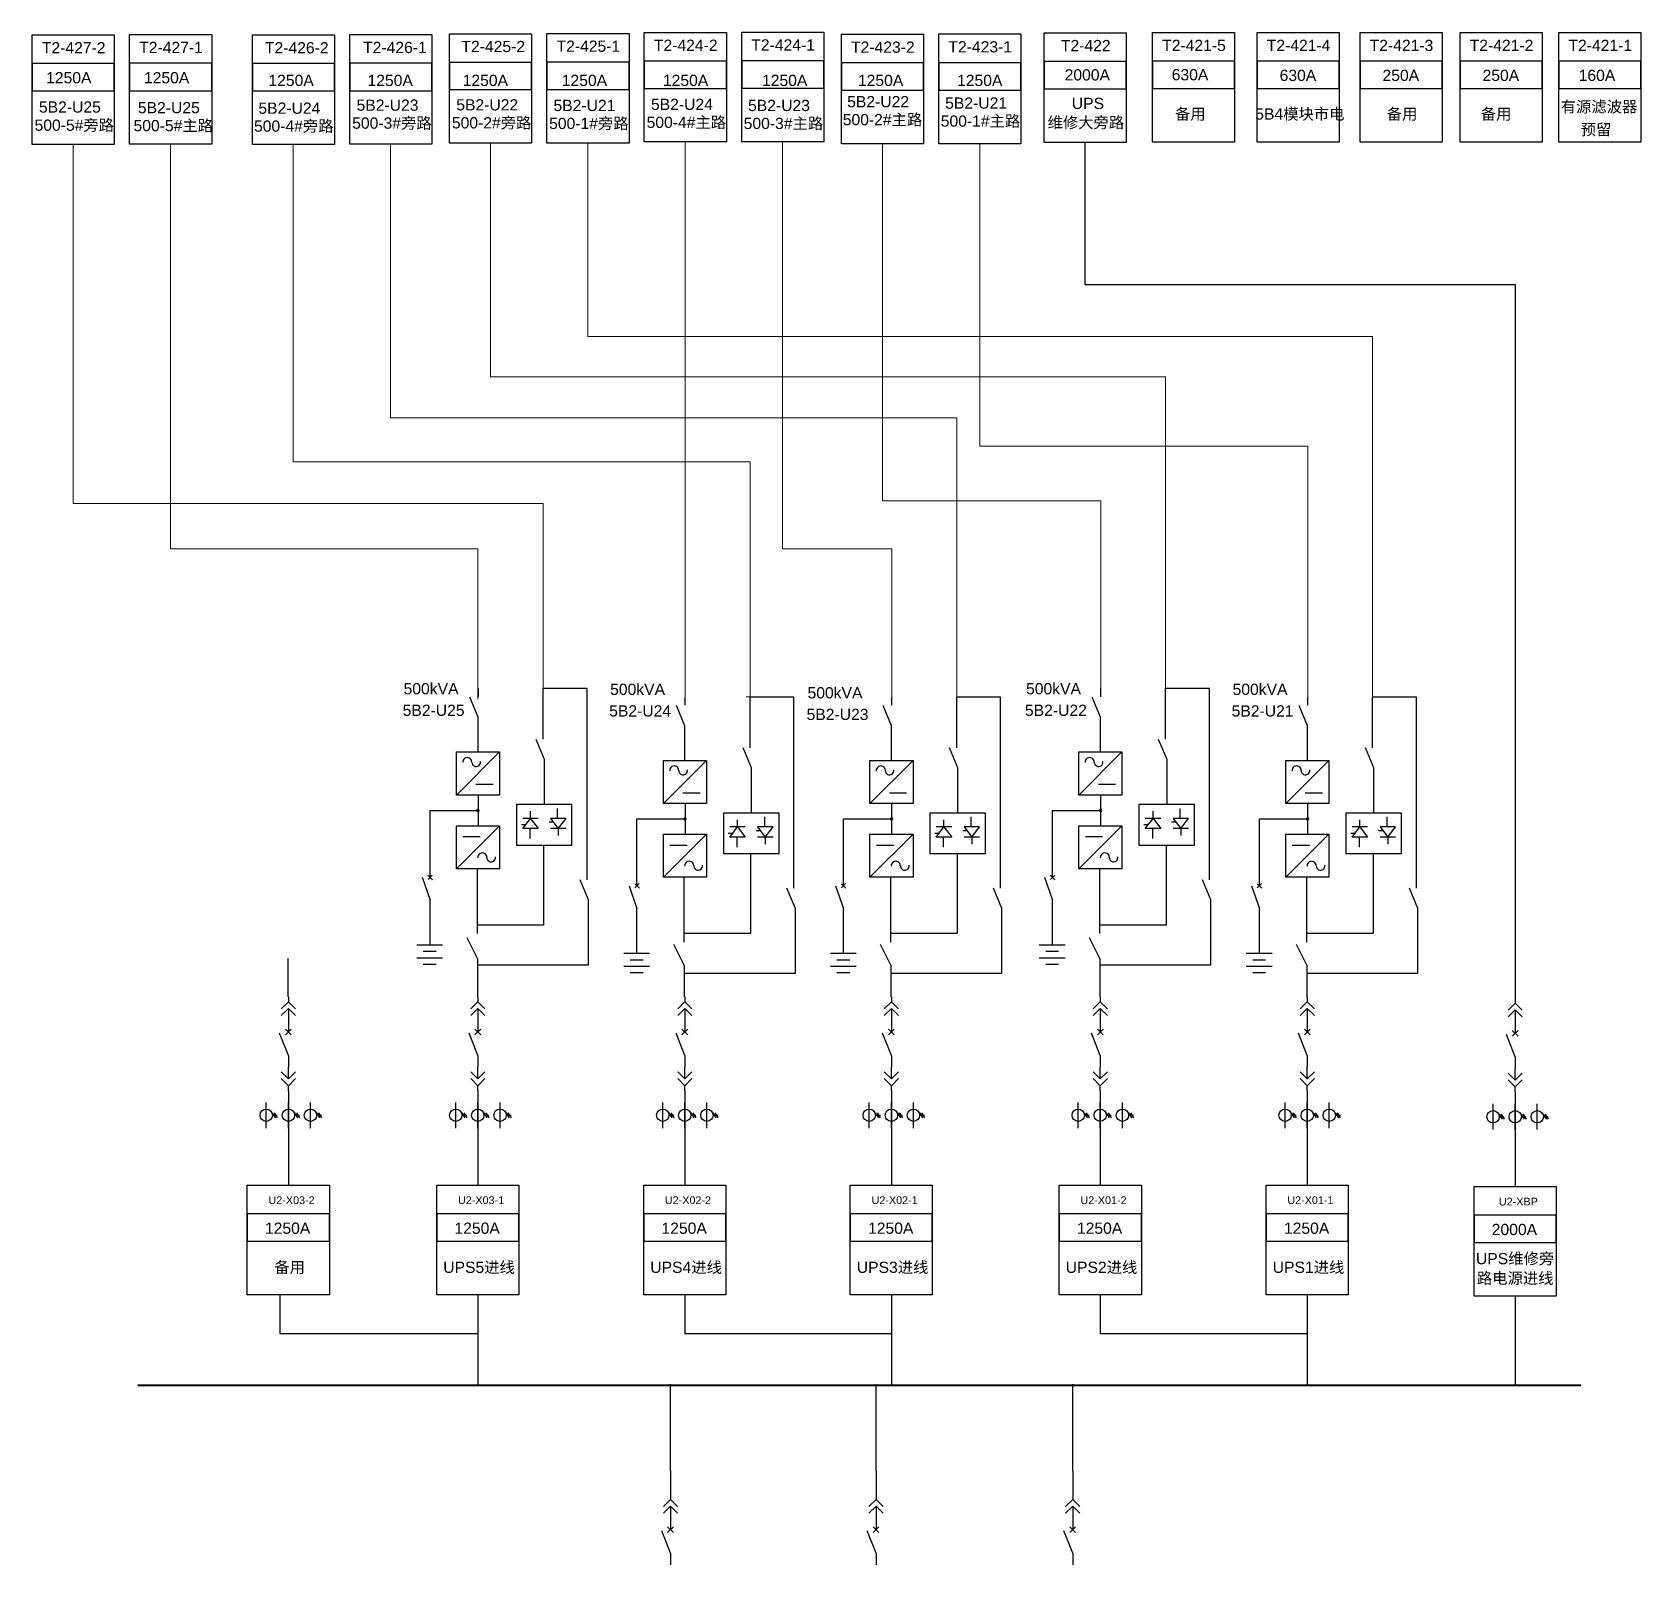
# Model space of a CAD drawing. Header units: millimetres. Extents: x -3460 to -460, y 6070 to 9130.
# Drawn here: x -1268.2 to -1166.1, y 6317.4 to 6414.7 of the extents above; entities that cross this region are included whole.
import ezdxf
from ezdxf.enums import TextEntityAlignment as Align

# ---------------------------------------------------------------- set-up
doc = ezdxf.new("R2010")
doc.units = ezdxf.units.MM
doc.header["$LTSCALE"] = 1000
doc.header["$MEASUREMENT"] = 0
doc.styles.get("Standard").update_dxf_attribs({"font": 'arial.ttf'})

# ---------------------------------------------------------------- blocks, each defined once
blk = doc.blocks.new('DYDQAA03')
at = {"color": 0}
for points in [[(0, 0), (0, -1.5)], [(-2.12, -3.62), (0, -1.5)], [(-2.12, -5.62), (0, -3.5)], [(2.12, -3.62), (0, -1.5)], [(2.12, -5.62), (0, -3.5)], [(0, -3.5), (0, -7)]]:
    blk.add_lwpolyline(points, dxfattribs=at)
blk = doc.blocks.new('DYDQAA09')
at = {"color": 0}
blk.add_lwpolyline([(0, 0), (0, -3.5)], dxfattribs=at)
blk.add_lwpolyline([(0, 0), (0, -3.5)], dxfattribs=at)
blk.add_lwpolyline([(0, 0), (0, -3.5)], dxfattribs=at)
blk.add_lwpolyline([(0, 0), (0, -3.5)], dxfattribs=at)
blk.add_lwpolyline([(0, 0), (0, -3.5)], dxfattribs=at)
blk.add_lwpolyline([(0, 0), (0, -3.5)], dxfattribs=at)
blk.add_lwpolyline([(0, 0), (0, -3.5)], dxfattribs=at)
blk.add_lwpolyline([(0, 0), (0, -3.5)], dxfattribs=at)
blk.add_lwpolyline([(0, 0), (0, -3.5)], dxfattribs=at)
blk = doc.blocks.new('DYDQ0201')
at = {"color": 0}
for points in [[(0.86, -0.86), (-0.86, 0.86)], [(-0.86, -0.86), (0.86, 0.86)], [(0, -7), (-2.61, -0.37)]]:
    blk.add_lwpolyline(points, dxfattribs=at)
blk = doc.blocks.new('DYDQAA04')
at = {"color": 0}
for points in [[(0, -3.5), (0, 0)], [(-2.12, -1.38), (0, -3.5)], [(-2.12, -3.38), (0, -5.5)], [(2.12, -1.38), (0, -3.5)], [(2.12, -3.38), (0, -5.5)], [(0, -7), (0, -5.5)]]:
    blk.add_lwpolyline(points, dxfattribs=at)
blk = doc.blocks.new('A$C03DD39B5')
for p, q in [((417, 475), (283, 392)), ((350, 333), (350, 467)), ((417, 422), (283, 339))]:
    blk.add_line(p, q)
blk.add_lwpolyline([(700, 167), (0, 167)])
blk.add_circle((350, 167), 167)
blk = doc.blocks.new('DYDQAA05')
at = {"color": 0}
blk.add_lwpolyline([(0, 0), (0, -7)], dxfattribs=at)

msp = doc.modelspace()

# ---------------------------------------------------------------- linework, layer by layer
at = {"color": 4, "lineweight": 20}
for p, q in [((-1265.58, 6407.57, -19429.27), (-1265.58, 6384.79, -19429.27)), ((-1251.61, 6407.57, 25375.24), (-1251.61, 6387.44, 25375.24)), ((-1245.43, 6407.58, 26066.88), (-1245.43, 6390.22, 26066.88)), ((-1239.09, 6407.65, 25375.24), (-1239.09, 6392.83, 25375.24)), ((-1232.91, 6407.66, 26066.88), (-1232.91, 6395.38, 26066.88)), ((-1232.91, 6395.38, 26066.88), (-1183.1, 6395.38, 26066.88)), ((-1183.1, 6395.38, 26066.88), (-1183.1, 6372.51, 25375.24)), ((-1239.09, 6392.83, 25375.24), (-1196.24, 6392.83, 25375.24)), ((-1196.24, 6392.83, 25375.24), (-1196.24, 6373.05, 25375.24)), ((-1245.43, 6390.22, 26066.88), (-1209.5, 6390.22, 26066.88)), ((-1209.5, 6390.22, 26066.88), (-1209.5, 6372.51, 25375.24)), ((-1251.61, 6387.44, 25375.24), (-1222.61, 6387.44, 25375.24)), ((-1222.61, 6387.44, 25375.24), (-1222.61, 6372.51, 25375.24)), ((-1265.58, 6384.79, -19429.27), (-1235.75, 6384.79, -19429.27)), ((-1235.75, 6384.79, -19429.27), (-1235.75, 6373.05, 25375.24))]:
    msp.add_line(p, q, dxfattribs=at)
at = {"color": 6, "lineweight": 20}
for p, q in [((-1259.4, 6407.58, -18737.63), (-1259.4, 6381.91, -18737.63)), ((-1226.73, 6407.73, 25375.24), (-1226.73, 6372.51, 25375.24)), ((-1220.55, 6407.74, 26066.88), (-1220.55, 6381.91, 26066.88)), ((-1214.22, 6407.61, 25375.24), (-1214.22, 6384.95, 25375.24)), ((-1208.04, 6407.62, 26066.88), (-1208.04, 6388.43, 26066.88)), ((-1208.04, 6388.43, 26066.88), (-1187.22, 6388.43, 26066.88)), ((-1187.22, 6388.43, 26066.88), (-1187.22, 6372.51, 25375.24)), ((-1214.22, 6384.95, 25375.24), (-1200.36, 6384.95, 25375.24)), ((-1200.36, 6384.95, 25375.24), (-1200.36, 6373.05, 25375.24)), ((-1259.4, 6381.91, -18737.63), (-1239.89, 6381.91, -18737.63)), ((-1239.89, 6381.91, -18737.63), (-1239.89, 6374.59, -4041.98)), ((-1220.55, 6381.91, 26066.88), (-1213.62, 6381.91, 26066.88)), ((-1213.62, 6381.91, 26066.88), (-1213.62, 6372.51, 25375.24)), ((-1239.89, 6374.59, -4041.98), (-1239.89, 6372.38, -4041.98))]:
    msp.add_line(p, q, dxfattribs=at)
at = {"color": 5, "lineweight": 30}
for p, q in [((-1201.34, 6398.69, 23234.35), (-1201.34, 6407.7, 24870.18)), ((-1201.34, 6398.69, 23234.35), (-1174.05, 6398.69, 23234.35)), ((-1174.05, 6398.69, 23234.35), (-1174.05, 6353.41, 25375.24))]:
    msp.add_line(p, q, dxfattribs=at)
at = {"color": 3, "lineweight": -2}
for p, q in [((-1239.86, 6372.53, 25375.24), (-1239.86, 6373.05, 25375.24)), ((-1232.96, 6373.05, 25375.24), (-1235.75, 6373.05, 25375.24)), ((-1235.75, 6369.83, 25375.24), (-1235.75, 6373.05, 25375.24)), ((-1232.96, 6373.05, 25375.24), (-1235.75, 6373.05, 25375.24)), ((-1200.36, 6372.53, 25375.24), (-1200.36, 6373.05, 25375.24)), ((-1193.45, 6373.05, 25375.24), (-1196.24, 6373.05, 25375.24)), ((-1196.24, 6369.83, 25375.24), (-1196.24, 6373.05, 25375.24)), ((-1193.45, 6373.05, 25375.24), (-1196.24, 6373.05, 25375.24)), ((-1240.43, 6372.52, 25375.24), (-1239.9, 6371.25, 25375.24)), ((-1227.3, 6371.99, 25375.24), (-1226.77, 6370.71, 25375.24)), ((-1226.73, 6371.99, 25375.24), (-1226.73, 6372.51, 25375.24)), ((-1219.83, 6372.51, 25375.24), (-1222.61, 6372.51, 25375.24)), ((-1222.61, 6369.29, 25375.24), (-1222.61, 6372.51, 25375.24)), ((-1219.83, 6372.51, 25375.24), (-1222.61, 6372.51, 25375.24)), ((-1214.19, 6371.99, 25375.24), (-1213.66, 6370.71, 25375.24)), ((-1213.62, 6371.99, 25375.24), (-1213.62, 6372.51, 25375.24)), ((-1206.72, 6372.51, 25375.24), (-1209.5, 6372.51, 25375.24)), ((-1209.5, 6369.29, 25375.24), (-1209.5, 6372.51, 25375.24)), ((-1206.72, 6372.51, 25375.24), (-1209.5, 6372.51, 25375.24)), ((-1200.92, 6372.52, 25375.24), (-1200.39, 6371.25, 25375.24)), ((-1187.79, 6371.99, 25375.24), (-1187.26, 6370.71, 25375.24)), ((-1187.22, 6371.99, 25375.24), (-1187.22, 6372.51, 25375.24)), ((-1180.32, 6372.51, 25375.24), (-1183.1, 6372.51, 25375.24)), ((-1183.1, 6369.29, 25375.24), (-1183.1, 6372.51, 25375.24)), ((-1180.32, 6372.51, 25375.24), (-1183.1, 6372.51, 25375.24)), ((-1239.9, 6371.25, 25375.24), (-1239.9, 6369.06, 25375.24)), ((-1226.77, 6370.71, 25375.24), (-1226.77, 6368.53, 25375.24)), ((-1213.66, 6370.71, 25375.24), (-1213.66, 6368.53, 25375.24)), ((-1200.39, 6371.25, 25375.24), (-1200.39, 6369.06, 25375.24)), ((-1187.26, 6370.71, 25375.24), (-1187.26, 6368.53, 25375.24)), ((-1236.21, 6369.84, 25375.24), (-1235.68, 6368.57, 25375.24)), ((-1196.71, 6369.84, 25375.24), (-1196.17, 6368.57, 25375.24)), ((-1238.52, 6369.03, 25375.24), (-1241.25, 6366.29, 25375.24)), ((-1241.25, 6369.03, 25375.24), (-1238.52, 6369.03, 25375.24)), ((-1241.25, 6366.29, 25375.24), (-1241.25, 6369.03, 25375.24)), ((-1238.52, 6369.03, 25375.24), (-1238.52, 6366.29, 25375.24)), ((-1235.68, 6368.57, 25375.24), (-1235.68, 6365.69, 25375.24)), ((-1223.08, 6369.31, 25375.24), (-1222.55, 6368.03, 25375.24)), ((-1209.97, 6369.31, 25375.24), (-1209.44, 6368.03, 25375.24)), ((-1199.01, 6369.03, 25375.24), (-1201.74, 6366.29, 25375.24)), ((-1201.74, 6369.03, 25375.24), (-1199.01, 6369.03, 25375.24)), ((-1201.74, 6366.29, 25375.24), (-1201.74, 6369.03, 25375.24)), ((-1199.01, 6369.03, 25375.24), (-1199.01, 6366.29, 25375.24)), ((-1196.17, 6368.57, 25375.24), (-1196.17, 6365.69, 25375.24)), ((-1183.57, 6369.31, 25375.24), (-1183.04, 6368.03, 25375.24)), ((-1225.38, 6368.49, 25375.24), (-1228.12, 6365.75, 25375.24)), ((-1228.12, 6368.49, 25375.24), (-1225.38, 6368.49, 25375.24)), ((-1228.12, 6365.75, 25375.24), (-1228.12, 6368.49, 25375.24)), ((-1225.38, 6368.49, 25375.24), (-1225.38, 6365.75, 25375.24)), ((-1222.55, 6368.03, 25375.24), (-1222.55, 6365.15, 25375.24)), ((-1212.27, 6368.49, 25375.24), (-1215.01, 6365.75, 25375.24)), ((-1215.01, 6368.49, 25375.24), (-1212.27, 6368.49, 25375.24)), ((-1215.01, 6365.75, 25375.24), (-1215.01, 6368.49, 25375.24)), ((-1212.27, 6368.49, 25375.24), (-1212.27, 6365.75, 25375.24)), ((-1209.44, 6368.03, 25375.24), (-1209.44, 6365.15, 25375.24)), ((-1185.87, 6368.49, 25375.24), (-1188.61, 6365.75, 25375.24)), ((-1188.61, 6368.49, 25375.24), (-1185.87, 6368.49, 25375.24)), ((-1188.61, 6365.75, 25375.24), (-1188.61, 6368.49, 25375.24)), ((-1185.87, 6368.49, 25375.24), (-1185.87, 6365.75, 25375.24)), ((-1183.04, 6368.03, 25375.24), (-1183.04, 6365.15, 25375.24)), ((-1240.02, 6366.98, 25375.24), (-1238.93, 6366.98, 25375.24)), ((-1200.51, 6366.98, 25375.24), (-1199.42, 6366.98, 25375.24)), ((-1238.52, 6366.29, 25375.24), (-1241.25, 6366.29, 25375.24)), ((-1239.88, 6366.31, 25375.24), (-1239.88, 6364.38, 25375.24)), ((-1235.68, 6365.69, 25375.24), (-1237.45, 6365.69, 25375.24)), ((-1237.45, 6365.69, 25375.24), (-1237.45, 6363.12, 25375.24)), ((-1233.92, 6365.69, 25375.24), (-1235.68, 6365.69, 25375.24)), ((-1233.92, 6363.12, 25375.24), (-1233.92, 6365.69, 25375.24)), ((-1225.38, 6365.75, 25375.24), (-1228.12, 6365.75, 25375.24)), ((-1226.89, 6366.44, 25375.24), (-1225.79, 6366.44, 25375.24)), ((-1226.74, 6365.77, 25375.24), (-1226.74, 6363.84, 25375.24)), ((-1212.27, 6365.75, 25375.24), (-1215.01, 6365.75, 25375.24)), ((-1213.77, 6366.44, 25375.24), (-1212.68, 6366.44, 25375.24)), ((-1213.63, 6365.77, 25375.24), (-1213.63, 6363.84, 25375.24)), ((-1199.01, 6366.29, 25375.24), (-1201.74, 6366.29, 25375.24)), ((-1200.37, 6366.31, 25375.24), (-1200.37, 6364.38, 25375.24)), ((-1196.17, 6365.69, 25375.24), (-1197.94, 6365.69, 25375.24)), ((-1197.94, 6365.69, 25375.24), (-1197.94, 6363.12, 25375.24)), ((-1194.41, 6365.69, 25375.24), (-1196.17, 6365.69, 25375.24)), ((-1194.41, 6363.12, 25375.24), (-1194.41, 6365.69, 25375.24)), ((-1185.87, 6365.75, 25375.24), (-1188.61, 6365.75, 25375.24)), ((-1187.38, 6366.44, 25375.24), (-1186.28, 6366.44, 25375.24)), ((-1187.23, 6365.77, 25375.24), (-1187.23, 6363.84, 25375.24)), ((-1242.93, 6365.32, 25375.24), (-1239.88, 6365.32, 25375.24)), ((-1242.93, 6362.53, 25375.24), (-1242.93, 6365.32, 25375.24)), ((-1242.93, 6362.53, 25375.24), (-1242.93, 6365.29, 25375.24)), ((-1236.06, 6364.81, 25375.24), (-1237.05, 6364.81, 25375.24)), ((-1237.05, 6364.16, 25375.24), (-1236.55, 6364.81, 25375.24)), ((-1236.55, 6364.82, 25375.24), (-1236.55, 6365.26, 25375.24)), ((-1236.55, 6364.81, 25375.24), (-1236.06, 6364.16, 25375.24)), ((-1235.11, 6364.57, 25375.24), (-1235.37, 6364.57, 25375.24)), ((-1234.29, 6364.81, 25375.24), (-1235.28, 6364.81, 25375.24)), ((-1235.28, 6364.81, 25375.24), (-1234.79, 6364.16, 25375.24)), ((-1234.83, 6364.83, 25375.24), (-1234.83, 6365.44, 25375.24)), ((-1234.79, 6364.16, 25375.24), (-1234.29, 6364.81, 25375.24)), ((-1229.8, 6364.78, 25375.24), (-1226.74, 6364.78, 25375.24)), ((-1229.8, 6361.99, 25375.24), (-1229.8, 6364.78, 25375.24)), ((-1229.8, 6361.99, 25375.24), (-1229.8, 6364.75, 25375.24)), ((-1222.55, 6365.15, 25375.24), (-1224.31, 6365.15, 25375.24)), ((-1224.31, 6365.15, 25375.24), (-1224.31, 6362.58, 25375.24)), ((-1223.42, 6364.28, 25375.24), (-1223.42, 6364.72, 25375.24)), ((-1220.78, 6365.15, 25375.24), (-1222.55, 6365.15, 25375.24)), ((-1221.69, 6364.29, 25375.24), (-1221.69, 6364.91, 25375.24)), ((-1220.78, 6362.58, 25375.24), (-1220.78, 6365.15, 25375.24)), ((-1216.69, 6364.78, 25375.24), (-1213.63, 6364.78, 25375.24)), ((-1216.69, 6361.99, 25375.24), (-1216.69, 6364.78, 25375.24)), ((-1216.69, 6361.99, 25375.24), (-1216.69, 6364.75, 25375.24)), ((-1209.44, 6365.15, 25375.24), (-1211.2, 6365.15, 25375.24)), ((-1211.2, 6365.15, 25375.24), (-1211.2, 6362.58, 25375.24)), ((-1210.31, 6364.28, 25375.24), (-1210.31, 6364.72, 25375.24)), ((-1207.67, 6365.15, 25375.24), (-1209.44, 6365.15, 25375.24)), ((-1208.58, 6364.29, 25375.24), (-1208.58, 6364.91, 25375.24)), ((-1207.67, 6362.58, 25375.24), (-1207.67, 6365.15, 25375.24)), ((-1203.42, 6365.32, 25375.24), (-1200.37, 6365.32, 25375.24)), ((-1203.42, 6362.53, 25375.24), (-1203.42, 6365.32, 25375.24)), ((-1203.42, 6362.53, 25375.24), (-1203.42, 6365.29, 25375.24)), ((-1196.55, 6364.81, 25375.24), (-1197.54, 6364.81, 25375.24)), ((-1197.54, 6364.16, 25375.24), (-1197.04, 6364.81, 25375.24)), ((-1197.04, 6364.82, 25375.24), (-1197.04, 6365.26, 25375.24)), ((-1197.04, 6364.81, 25375.24), (-1196.55, 6364.16, 25375.24)), ((-1195.6, 6364.57, 25375.24), (-1195.86, 6364.57, 25375.24)), ((-1194.79, 6364.81, 25375.24), (-1195.77, 6364.81, 25375.24)), ((-1195.77, 6364.81, 25375.24), (-1195.28, 6364.16, 25375.24)), ((-1195.32, 6364.83, 25375.24), (-1195.32, 6365.44, 25375.24)), ((-1195.28, 6364.16, 25375.24), (-1194.79, 6364.81, 25375.24)), ((-1190.29, 6364.78, 25375.24), (-1187.23, 6364.78, 25375.24)), ((-1190.29, 6361.99, 25375.24), (-1190.29, 6364.78, 25375.24)), ((-1190.29, 6361.99, 25375.24), (-1190.29, 6364.75, 25375.24)), ((-1183.04, 6365.15, 25375.24), (-1184.8, 6365.15, 25375.24)), ((-1184.8, 6365.15, 25375.24), (-1184.8, 6362.58, 25375.24)), ((-1183.91, 6364.28, 25375.24), (-1183.91, 6364.72, 25375.24)), ((-1181.27, 6365.15, 25375.24), (-1183.04, 6365.15, 25375.24)), ((-1182.18, 6364.29, 25375.24), (-1182.18, 6364.91, 25375.24)), ((-1181.27, 6362.58, 25375.24), (-1181.27, 6365.15, 25375.24)), ((-1241.25, 6364.34, 25375.24), (-1238.52, 6364.34, 25375.24)), ((-1238.52, 6364.34, 25375.24), (-1241.25, 6361.61, 25375.24)), ((-1241.25, 6361.61, 25375.24), (-1241.25, 6364.34, 25375.24)), ((-1240.84, 6363.66, 25375.24), (-1239.75, 6363.66, 25375.24)), ((-1238.52, 6364.34, 25375.24), (-1238.52, 6361.61, 25375.24)), ((-1236.87, 6364.4, 25375.24), (-1237.13, 6364.4, 25375.24)), ((-1236.06, 6364.16, 25375.24), (-1237.05, 6364.16, 25375.24)), ((-1236.59, 6364.14, 25375.24), (-1236.59, 6363.53, 25375.24)), ((-1234.29, 6364.16, 25375.24), (-1235.28, 6364.16, 25375.24)), ((-1234.79, 6364.15, 25375.24), (-1234.79, 6363.72, 25375.24)), ((-1228.12, 6363.81, 25375.24), (-1225.38, 6363.81, 25375.24)), ((-1225.38, 6363.81, 25375.24), (-1228.12, 6361.07, 25375.24)), ((-1228.12, 6361.07, 25375.24), (-1228.12, 6363.81, 25375.24)), ((-1225.38, 6363.81, 25375.24), (-1225.38, 6361.07, 25375.24)), ((-1223.74, 6363.86, 25375.24), (-1224, 6363.86, 25375.24)), ((-1222.93, 6364.28, 25375.24), (-1223.91, 6364.28, 25375.24)), ((-1223.91, 6363.62, 25375.24), (-1223.42, 6364.28, 25375.24)), ((-1222.93, 6363.62, 25375.24), (-1223.91, 6363.62, 25375.24)), ((-1223.46, 6363.6, 25375.24), (-1223.46, 6362.99, 25375.24)), ((-1223.42, 6364.28, 25375.24), (-1222.93, 6363.62, 25375.24)), ((-1221.97, 6364.03, 25375.24), (-1222.23, 6364.03, 25375.24)), ((-1221.16, 6364.28, 25375.24), (-1222.14, 6364.28, 25375.24)), ((-1222.14, 6364.28, 25375.24), (-1221.65, 6363.62, 25375.24)), ((-1221.16, 6363.62, 25375.24), (-1222.14, 6363.62, 25375.24)), ((-1221.65, 6363.62, 25375.24), (-1221.16, 6364.28, 25375.24)), ((-1221.65, 6363.62, 25375.24), (-1221.65, 6363.18, 25375.24)), ((-1215.01, 6363.81, 25375.24), (-1212.27, 6363.81, 25375.24)), ((-1212.27, 6363.81, 25375.24), (-1215.01, 6361.07, 25375.24)), ((-1215.01, 6361.07, 25375.24), (-1215.01, 6363.81, 25375.24)), ((-1212.27, 6363.81, 25375.24), (-1212.27, 6361.07, 25375.24)), ((-1210.63, 6363.86, 25375.24), (-1210.89, 6363.86, 25375.24)), ((-1209.81, 6364.28, 25375.24), (-1210.8, 6364.28, 25375.24)), ((-1210.8, 6363.62, 25375.24), (-1210.31, 6364.28, 25375.24)), ((-1209.81, 6363.62, 25375.24), (-1210.8, 6363.62, 25375.24)), ((-1210.35, 6363.6, 25375.24), (-1210.35, 6362.99, 25375.24)), ((-1210.31, 6364.28, 25375.24), (-1209.81, 6363.62, 25375.24)), ((-1208.86, 6364.03, 25375.24), (-1209.12, 6364.03, 25375.24)), ((-1208.05, 6364.28, 25375.24), (-1209.03, 6364.28, 25375.24)), ((-1209.03, 6364.28, 25375.24), (-1208.54, 6363.62, 25375.24)), ((-1208.05, 6363.62, 25375.24), (-1209.03, 6363.62, 25375.24)), ((-1208.54, 6363.62, 25375.24), (-1208.05, 6364.28, 25375.24)), ((-1208.54, 6363.62, 25375.24), (-1208.54, 6363.18, 25375.24)), ((-1201.74, 6364.34, 25375.24), (-1199.01, 6364.34, 25375.24)), ((-1199.01, 6364.34, 25375.24), (-1201.74, 6361.61, 25375.24)), ((-1201.74, 6361.61, 25375.24), (-1201.74, 6364.34, 25375.24)), ((-1201.33, 6363.66, 25375.24), (-1200.24, 6363.66, 25375.24)), ((-1199.01, 6364.34, 25375.24), (-1199.01, 6361.61, 25375.24)), ((-1197.36, 6364.4, 25375.24), (-1197.62, 6364.4, 25375.24)), ((-1196.55, 6364.16, 25375.24), (-1197.54, 6364.16, 25375.24)), ((-1197.08, 6364.14, 25375.24), (-1197.08, 6363.53, 25375.24)), ((-1194.79, 6364.16, 25375.24), (-1195.77, 6364.16, 25375.24)), ((-1195.28, 6364.15, 25375.24), (-1195.28, 6363.72, 25375.24)), ((-1188.61, 6363.81, 25375.24), (-1185.87, 6363.81, 25375.24)), ((-1185.87, 6363.81, 25375.24), (-1188.61, 6361.07, 25375.24)), ((-1188.61, 6361.07, 25375.24), (-1188.61, 6363.81, 25375.24)), ((-1185.87, 6363.81, 25375.24), (-1185.87, 6361.07, 25375.24)), ((-1184.23, 6363.86, 25375.24), (-1184.49, 6363.86, 25375.24)), ((-1183.42, 6364.28, 25375.24), (-1184.4, 6364.28, 25375.24)), ((-1184.4, 6363.62, 25375.24), (-1183.91, 6364.28, 25375.24)), ((-1183.42, 6363.62, 25375.24), (-1184.4, 6363.62, 25375.24)), ((-1183.95, 6363.6, 25375.24), (-1183.95, 6362.99, 25375.24)), ((-1183.91, 6364.28, 25375.24), (-1183.42, 6363.62, 25375.24)), ((-1182.46, 6364.03, 25375.24), (-1182.72, 6364.03, 25375.24)), ((-1181.65, 6364.28, 25375.24), (-1182.63, 6364.28, 25375.24)), ((-1182.63, 6364.28, 25375.24), (-1182.14, 6363.62, 25375.24)), ((-1181.65, 6363.62, 25375.24), (-1182.63, 6363.62, 25375.24)), ((-1182.14, 6363.62, 25375.24), (-1181.65, 6364.28, 25375.24)), ((-1182.14, 6363.62, 25375.24), (-1182.14, 6363.18, 25375.24)), ((-1237.45, 6363.12, 25375.24), (-1235.68, 6363.12, 25375.24)), ((-1235.68, 6363.12, 25375.24), (-1233.92, 6363.12, 25375.24)), ((-1227.71, 6363.12, 25375.24), (-1226.61, 6363.12, 25375.24)), ((-1224.31, 6362.58, 25375.24), (-1222.55, 6362.58, 25375.24)), ((-1222.55, 6362.58, 25375.24), (-1220.78, 6362.58, 25375.24)), ((-1214.59, 6363.12, 25375.24), (-1213.5, 6363.12, 25375.24)), ((-1211.2, 6362.58, 25375.24), (-1209.44, 6362.58, 25375.24)), ((-1209.44, 6362.58, 25375.24), (-1207.67, 6362.58, 25375.24)), ((-1197.94, 6363.12, 25375.24), (-1196.17, 6363.12, 25375.24)), ((-1196.17, 6363.12, 25375.24), (-1194.41, 6363.12, 25375.24)), ((-1188.2, 6363.12, 25375.24), (-1187.1, 6363.12, 25375.24)), ((-1184.8, 6362.58, 25375.24), (-1183.04, 6362.58, 25375.24)), ((-1183.04, 6362.58, 25375.24), (-1181.27, 6362.58, 25375.24)), ((-1238.52, 6361.61, 25375.24), (-1241.25, 6361.61, 25375.24)), ((-1199.01, 6361.61, 25375.24), (-1201.74, 6361.61, 25375.24)), ((-1225.38, 6361.07, 25375.24), (-1228.12, 6361.07, 25375.24)), ((-1212.27, 6361.07, 25375.24), (-1215.01, 6361.07, 25375.24)), ((-1185.87, 6361.07, 25375.24), (-1188.61, 6361.07, 25375.24))]:
    msp.add_line(p, q, dxfattribs=at)
at = {"color": 3}
for p, q in [((-1232.96, 6360.92, 25375.24), (-1232.96, 6373.05, 25375.24)), ((-1193.45, 6360.92, 25375.24), (-1193.45, 6373.05, 25375.24)), ((-1219.83, 6360.38, 25375.24), (-1219.83, 6372.51, 25375.24)), ((-1206.72, 6360.38, 25375.24), (-1206.72, 6372.51, 25375.24)), ((-1180.32, 6360.38, 25375.24), (-1180.32, 6372.51, 25375.24)), ((-1242.93, 6361.07, 25375.24), (-1242.93, 6362.53, 25375.24)), ((-1235.72, 6363.12, 25375.24), (-1235.72, 6359.66, 25375.24)), ((-1222.58, 6362.58, 25375.24), (-1222.58, 6359.12, 25375.24)), ((-1209.47, 6362.58, 25375.24), (-1209.47, 6359.12, 25375.24)), ((-1203.42, 6361.07, 25375.24), (-1203.42, 6362.53, 25375.24)), ((-1196.21, 6363.12, 25375.24), (-1196.21, 6359.66, 25375.24)), ((-1183.07, 6362.58, 25375.24), (-1183.07, 6359.12, 25375.24)), ((-1239.92, 6357.5, 25375.24), (-1239.92, 6361.61, 25375.24)), ((-1229.8, 6360.53, 25375.24), (-1229.8, 6361.99, 25375.24)), ((-1216.69, 6360.53, 25375.24), (-1216.69, 6361.99, 25375.24)), ((-1200.41, 6357.5, 25375.24), (-1200.41, 6361.61, 25375.24)), ((-1190.29, 6360.53, 25375.24), (-1190.29, 6361.99, 25375.24)), ((-1243.44, 6361.07, 25375.24), (-1242.93, 6359.63, 25375.24)), ((-1242.77, 6360.91, 25375.24), (-1243.07, 6361.2, 25375.24)), ((-1242.79, 6361.21, 25375.24), (-1243.06, 6360.94, 25375.24)), ((-1233.43, 6360.94, 25375.24), (-1232.9, 6359.66, 25375.24)), ((-1230.3, 6360.53, 25375.24), (-1229.8, 6359.1, 25375.24)), ((-1229.66, 6360.68, 25375.24), (-1229.93, 6360.4, 25375.24)), ((-1229.64, 6360.38, 25375.24), (-1229.93, 6360.66, 25375.24)), ((-1226.79, 6356.96, 25375.24), (-1226.79, 6361.07, 25375.24)), ((-1220.3, 6360.4, 25375.24), (-1219.76, 6359.12, 25375.24)), ((-1217.19, 6360.53, 25375.24), (-1216.69, 6359.1, 25375.24)), ((-1216.53, 6360.38, 25375.24), (-1216.82, 6360.66, 25375.24)), ((-1216.55, 6360.68, 25375.24), (-1216.81, 6360.4, 25375.24)), ((-1213.68, 6356.96, 25375.24), (-1213.68, 6361.07, 25375.24)), ((-1207.19, 6360.4, 25375.24), (-1206.65, 6359.12, 25375.24)), ((-1203.93, 6361.07, 25375.24), (-1203.42, 6359.63, 25375.24)), ((-1203.27, 6360.91, 25375.24), (-1203.56, 6361.2, 25375.24)), ((-1203.28, 6361.21, 25375.24), (-1203.55, 6360.94, 25375.24)), ((-1193.92, 6360.94, 25375.24), (-1193.39, 6359.66, 25375.24)), ((-1190.79, 6360.53, 25375.24), (-1190.29, 6359.1, 25375.24)), ((-1190.15, 6360.68, 25375.24), (-1190.42, 6360.4, 25375.24)), ((-1190.13, 6360.38, 25375.24), (-1190.42, 6360.66, 25375.24)), ((-1187.28, 6356.96, 25375.24), (-1187.28, 6361.07, 25375.24)), ((-1180.79, 6360.4, 25375.24), (-1180.26, 6359.12, 25375.24)), ((-1242.93, 6356.77, 25375.24), (-1242.93, 6359.63, 25375.24)), ((-1232.9, 6359.66, 25375.24), (-1232.9, 6355.5, 25375.24)), ((-1203.42, 6356.77, 25375.24), (-1203.42, 6359.63, 25375.24)), ((-1193.39, 6359.66, 25375.24), (-1193.39, 6355.5, 25375.24)), ((-1229.8, 6356.23, 25375.24), (-1229.8, 6359.1, 25375.24)), ((-1219.76, 6359.12, 25375.24), (-1219.76, 6354.96, 25375.24)), ((-1216.69, 6356.23, 25375.24), (-1216.69, 6359.1, 25375.24)), ((-1206.65, 6359.12, 25375.24), (-1206.65, 6354.96, 25375.24)), ((-1190.29, 6356.23, 25375.24), (-1190.29, 6359.1, 25375.24)), ((-1180.26, 6359.12, 25375.24), (-1180.26, 6354.96, 25375.24)), ((-1239.92, 6355.93, 25375.24), (-1240.58, 6357.24, 25375.24)), ((-1226.79, 6355.5, 25375.24), (-1227.45, 6356.81, 25375.24)), ((-1213.68, 6355.5, 25375.24), (-1214.34, 6356.81, 25375.24)), ((-1200.41, 6355.93, 25375.24), (-1201.08, 6357.24, 25375.24)), ((-1187.28, 6355.5, 25375.24), (-1187.94, 6356.81, 25375.24)), ((-1251.95, 6355.93, 25375.24), (-1251.95, 6353.49, 25375.24)), ((-1239.92, 6355.93, 25375.24), (-1239.92, 6353.49, 25375.24)), ((-1232.9, 6355.5, 25375.24), (-1239.92, 6355.5, 25375.24)), ((-1226.79, 6355.5, 25375.24), (-1226.79, 6353.49, 25375.24)), ((-1213.68, 6355.5, 25375.24), (-1213.68, 6353.49, 25375.24)), ((-1200.41, 6355.93, 25375.24), (-1200.41, 6353.49, 25375.24)), ((-1193.39, 6355.5, 25375.24), (-1200.41, 6355.5, 25375.24)), ((-1187.28, 6355.5, 25375.24), (-1187.28, 6353.49, 25375.24)), ((-1219.76, 6354.96, 25375.24), (-1226.79, 6354.96, 25375.24)), ((-1206.65, 6354.96, 25375.24), (-1213.68, 6354.96, 25375.24)), ((-1180.26, 6354.96, 25375.24), (-1187.28, 6354.96, 25375.24))]:
    msp.add_line(p, q, dxfattribs=at)
at = {"color": 5, "lineweight": 20}
msp.add_line((-1222.86, 6372.52, -4041.98), (-1221.1, 6372.52, -4041.98), dxfattribs=at)
for p, q in [((-1251.92, 6346.74, 26289.56), (-1251.92, 6345.1, 26289.56)), ((-1239.9, 6346.74, 26289.56), (-1239.9, 6345.1, 26289.56)), ((-1226.76, 6346.74, 26289.56), (-1226.76, 6345.1, 26289.56)), ((-1213.65, 6346.74, 26289.56), (-1213.65, 6345.1, 26289.56)), ((-1200.39, 6346.74, 26289.56), (-1200.39, 6345.1, 26289.56)), ((-1187.25, 6346.74, 26289.56), (-1187.25, 6345.1, 26289.56)), ((-1174.05, 6346.66, 27576.45), (-1174.05, 6345.02, 27576.45)), ((-1251.92, 6345.1, 26289.56), (-1251.92, 6341.54, 26289.56)), ((-1239.9, 6345.1, 26289.56), (-1239.9, 6341.54, 26289.56)), ((-1226.76, 6345.1, 26289.56), (-1226.76, 6341.54, 26289.56)), ((-1213.65, 6345.1, 26289.56), (-1213.65, 6341.54, 26289.56)), ((-1200.39, 6345.1, 26289.56), (-1200.39, 6341.54, 26289.56)), ((-1187.25, 6345.1, 26289.56), (-1187.25, 6341.54, 26289.56)), ((-1174.05, 6345.02, 27576.45), (-1174.05, 6341.46, 27576.45)), ((-1252.46, 6334.58, 27263.87), (-1252.46, 6332.12, 27263.87)), ((-1239.9, 6334.58, 27263.87), (-1239.9, 6328.81, 27263.87)), ((-1226.76, 6334.58, 27263.87), (-1226.76, 6332.11, 27263.87)), ((-1213.65, 6334.58, 27263.87), (-1213.65, 6328.82, 27263.87)), ((-1200.39, 6334.58, 27263.87), (-1200.39, 6332.11, 27263.87)), ((-1187.25, 6334.58, 27263.87), (-1187.25, 6328.91, 27263.87)), ((-1187.25, 6334.58, 27263.87), (-1187.25, 6332.11, 27263.87)), ((-1174.05, 6334.5, 27576.45), (-1174.05, 6328.78, 27576.45)), ((-1239.9, 6332.11, 27263.87), (-1252.46, 6332.11, 27263.87)), ((-1213.65, 6332.11, 27263.87), (-1226.76, 6332.11, 27263.87)), ((-1187.25, 6332.11, 27263.87), (-1200.39, 6332.11, 27263.87)), ((-1227.67, 6323.41, 12565.24), (-1227.67, 6328.91, 13948.51)), ((-1214.62, 6323.41, 12565.24), (-1214.62, 6328.91, 13948.51)), ((-1202.14, 6323.41, 12565.24), (-1202.14, 6328.91, 13948.51))]:
    msp.add_line(p, q)
at = {"color": 1, "lineweight": 40}
msp.add_line((-1261.47, 6328.85, 42876.83), (-1169.89, 6328.85, 42876.83), dxfattribs=at)
for points, elevation in [([(-1268.19, 6414.52), (-1262.98, 6414.52), (-1262.98, 6407.57), (-1268.19, 6407.57)], -19429.27), ([(-1262, 6414.54), (-1256.79, 6414.54), (-1256.79, 6407.58), (-1262, 6407.58)], -18737.63), ([(-1254.21, 6414.52), (-1249, 6414.52), (-1249, 6407.57), (-1254.21, 6407.57)], 25375.24), ([(-1248.03, 6414.54), (-1242.82, 6414.54), (-1242.82, 6407.58), (-1248.03, 6407.58)], 26066.88), ([(-1241.69, 6414.6), (-1236.48, 6414.6), (-1236.48, 6407.65), (-1241.69, 6407.65)], 25375.24), ([(-1235.51, 6414.62), (-1230.3, 6414.62), (-1230.3, 6407.66), (-1235.51, 6407.66)], 26066.88), ([(-1229.33, 6414.68), (-1224.12, 6414.68), (-1224.12, 6407.73), (-1229.33, 6407.73)], 25375.24), ([(-1223.15, 6414.69), (-1217.94, 6414.69), (-1217.94, 6407.74), (-1223.15, 6407.74)], 26066.88), ([(-1216.82, 6414.56), (-1211.61, 6414.56), (-1211.61, 6407.61), (-1216.82, 6407.61)], 25375.24), ([(-1210.64, 6414.58), (-1205.43, 6414.58), (-1205.43, 6407.62), (-1210.64, 6407.62)], 26066.88), ([(-1203.95, 6414.65), (-1198.74, 6414.65), (-1198.74, 6407.7), (-1203.95, 6407.7)], 24870.18), ([(-1197.07, 6414.67), (-1191.86, 6414.67), (-1191.86, 6407.72), (-1197.07, 6407.72)], 25375.24), ([(-1190.43, 6414.67), (-1185.22, 6414.67), (-1185.22, 6407.72), (-1190.43, 6407.72)], 25375.24), ([(-1183.9, 6414.67), (-1178.69, 6414.67), (-1178.69, 6407.72), (-1183.9, 6407.72)], 25375.24), ([(-1177.55, 6414.67), (-1172.34, 6414.67), (-1172.34, 6407.72), (-1177.55, 6407.72)], 25375.24), ([(-1171.29, 6414.67), (-1166.08, 6414.67), (-1166.08, 6407.72), (-1171.29, 6407.72)], 25375.24), ([(-1268.19, 6410.97), (-1262.98, 6410.97), (-1262.98, 6412.7), (-1268.19, 6412.7)], -19429.27), ([(-1262, 6410.98), (-1256.79, 6410.98), (-1256.79, 6412.72), (-1262, 6412.72)], -18737.63), ([(-1254.21, 6410.97), (-1249, 6410.97), (-1249, 6412.7), (-1254.21, 6412.7)], 25375.24), ([(-1248.03, 6410.98), (-1242.82, 6410.98), (-1242.82, 6412.72), (-1248.03, 6412.72)], 26066.88), ([(-1241.69, 6411.05), (-1236.48, 6411.05), (-1236.48, 6412.78), (-1241.69, 6412.78)], 25375.24), ([(-1235.51, 6411.06), (-1230.3, 6411.06), (-1230.3, 6412.8), (-1235.51, 6412.8)], 26066.88), ([(-1229.33, 6411.13), (-1224.12, 6411.13), (-1224.12, 6412.86), (-1229.33, 6412.86)], 25375.24), ([(-1223.15, 6411.14), (-1217.94, 6411.14), (-1217.94, 6412.88), (-1223.15, 6412.88)], 26066.88), ([(-1216.82, 6411.01), (-1211.61, 6411.01), (-1211.61, 6412.74), (-1216.82, 6412.74)], 25375.24), ([(-1210.64, 6411.02), (-1205.43, 6411.02), (-1205.43, 6412.76), (-1210.64, 6412.76)], 26066.88), ([(-1203.95, 6411.1), (-1198.74, 6411.1), (-1198.74, 6412.84), (-1203.95, 6412.84)], 24870.18), ([(-1197.07, 6411.12), (-1191.86, 6411.12), (-1191.86, 6412.86), (-1197.07, 6412.86)], 25375.24), ([(-1190.43, 6411.12), (-1185.22, 6411.12), (-1185.22, 6412.86), (-1190.43, 6412.86)], 25375.24), ([(-1183.9, 6411.12), (-1178.69, 6411.12), (-1178.69, 6412.86), (-1183.9, 6412.86)], 25375.24), ([(-1177.55, 6411.12), (-1172.34, 6411.12), (-1172.34, 6412.86), (-1177.55, 6412.86)], 25375.24), ([(-1171.29, 6411.12), (-1166.08, 6411.12), (-1166.08, 6412.86), (-1171.29, 6412.86)], 25375.24), ([(-1254.53, 6341.54), (-1249.32, 6341.54), (-1249.32, 6334.58), (-1254.53, 6334.58)], 27263.87), ([(-1242.5, 6341.54), (-1237.29, 6341.54), (-1237.29, 6334.58), (-1242.5, 6334.58)], 27263.87), ([(-1229.37, 6341.54), (-1224.16, 6341.54), (-1224.16, 6334.58), (-1229.37, 6334.58)], 27263.87), ([(-1216.26, 6341.54), (-1211.05, 6341.54), (-1211.05, 6334.58), (-1216.26, 6334.58)], 27263.87), ([(-1202.99, 6341.54), (-1197.78, 6341.54), (-1197.78, 6334.58), (-1202.99, 6334.58)], 27263.87), ([(-1189.86, 6341.54), (-1184.65, 6341.54), (-1184.65, 6334.58), (-1189.86, 6334.58)], 27263.87), ([(-1176.66, 6341.46), (-1171.45, 6341.46), (-1171.45, 6334.5), (-1176.66, 6334.5)], 28550.76), ([(-1254.53, 6337.98), (-1249.32, 6337.98), (-1249.32, 6339.72), (-1254.53, 6339.72)], 27263.87), ([(-1242.5, 6337.98), (-1237.29, 6337.98), (-1237.29, 6339.72), (-1242.5, 6339.72)], 27263.87), ([(-1229.37, 6337.98), (-1224.16, 6337.98), (-1224.16, 6339.72), (-1229.37, 6339.72)], 27263.87), ([(-1216.26, 6337.98), (-1211.05, 6337.98), (-1211.05, 6339.72), (-1216.26, 6339.72)], 27263.87), ([(-1202.99, 6337.98), (-1197.78, 6337.98), (-1197.78, 6339.72), (-1202.99, 6339.72)], 27263.87), ([(-1189.86, 6337.98), (-1184.65, 6337.98), (-1184.65, 6339.72), (-1189.86, 6339.72)], 27263.87), ([(-1176.66, 6337.9), (-1171.45, 6337.9), (-1171.45, 6339.64), (-1176.66, 6339.64)], 28550.76)]:
    msp.add_lwpolyline(points, close=True, dxfattribs=dict(elevation=elevation))
at = {"color": 3, "elevation": 26349.54}
for points in [[(-1235.72, 6359.66), (-1235.72, 6358.04), (-1239.92, 6358.04)], [(-1196.21, 6359.66), (-1196.21, 6358.04), (-1200.41, 6358.04)], [(-1222.58, 6359.12), (-1222.58, 6357.5), (-1226.79, 6357.5)], [(-1209.47, 6359.12), (-1209.47, 6357.5), (-1213.68, 6357.5)], [(-1183.07, 6359.12), (-1183.07, 6357.5), (-1187.28, 6357.5)], [(-1242.13, 6356.77), (-1243.77, 6356.77)], [(-1242.54, 6356.36), (-1243.36, 6356.36)], [(-1202.62, 6356.77), (-1204.26, 6356.77)], [(-1203.03, 6356.36), (-1203.85, 6356.36)], [(-1242.13, 6355.95), (-1243.77, 6355.95)], [(-1242.54, 6355.54), (-1243.36, 6355.54)], [(-1228.99, 6356.23), (-1230.63, 6356.23)], [(-1228.99, 6355.41), (-1230.63, 6355.41)], [(-1229.4, 6355.82), (-1230.22, 6355.82)], [(-1215.88, 6356.23), (-1217.52, 6356.23)], [(-1215.88, 6355.41), (-1217.52, 6355.41)], [(-1216.29, 6355.82), (-1217.11, 6355.82)], [(-1202.62, 6355.95), (-1204.26, 6355.95)], [(-1203.03, 6355.54), (-1203.85, 6355.54)], [(-1189.48, 6356.23), (-1191.12, 6356.23)], [(-1189.48, 6355.41), (-1191.12, 6355.41)], [(-1189.89, 6355.82), (-1190.71, 6355.82)], [(-1229.4, 6355), (-1230.22, 6355)], [(-1216.29, 6355), (-1217.11, 6355)], [(-1189.89, 6355), (-1190.71, 6355)]]:
    msp.add_lwpolyline(points, dxfattribs=at)
at = {"color": 3, "lineweight": -2}
for centre, radius, start, end in [((-1240.57, 6368.38, 25375.24), 0.29, 0, 183.1262), ((-1201.06, 6368.38, 25375.24), 0.29, 0, 183.1262), ((-1240, 6368.38, 25375.24), 0.276, 180, 7.6852), ((-1227.43, 6367.85, 25375.24), 0.29, 0, 183.1262), ((-1226.87, 6367.85, 25375.24), 0.276, 180, 7.6852), ((-1214.32, 6367.85, 25375.24), 0.29, 0, 183.1262), ((-1213.76, 6367.85, 25375.24), 0.276, 180, 7.6852), ((-1200.49, 6368.38, 25375.24), 0.276, 180, 7.6852), ((-1187.92, 6367.85, 25375.24), 0.29, 0, 183.1262), ((-1187.36, 6367.85, 25375.24), 0.276, 180, 7.6852), ((-1239.88, 6365.31, 25375.24), 0.0769, 0, 180), ((-1239.88, 6365.31, 25375.24), 0.0769, 180, 0), ((-1226.74, 6364.77, 25375.24), 0.0769, 0, 180), ((-1226.74, 6364.77, 25375.24), 0.0769, 180, 0), ((-1213.63, 6364.77, 25375.24), 0.0769, 0, 180), ((-1213.63, 6364.77, 25375.24), 0.0769, 180, 0), ((-1200.37, 6365.31, 25375.24), 0.0769, 0, 180), ((-1200.37, 6365.31, 25375.24), 0.0769, 180, 0), ((-1187.23, 6364.77, 25375.24), 0.0769, 0, 180), ((-1187.23, 6364.77, 25375.24), 0.0769, 180, 0), ((-1239.61, 6362.33, 25375.24), 0.29, 0, 183.1262), ((-1200.1, 6362.33, 25375.24), 0.29, 0, 183.1262), ((-1239.05, 6362.33, 25375.24), 0.276, 180, 7.6852), ((-1226.48, 6361.8, 25375.24), 0.29, 0, 183.1262), ((-1225.91, 6361.8, 25375.24), 0.276, 180, 7.6852), ((-1213.37, 6361.8, 25375.24), 0.29, 0, 183.1262), ((-1212.8, 6361.8, 25375.24), 0.276, 180, 7.6852), ((-1199.54, 6362.33, 25375.24), 0.276, 180, 7.6852), ((-1186.97, 6361.8, 25375.24), 0.29, 0, 183.1262), ((-1186.4, 6361.8, 25375.24), 0.276, 180, 7.6852)]:
    msp.add_arc(centre, radius, start, end, dxfattribs=at)

# ---------------------------------------------------------------- block references
at = {"xscale": 0.2128954749704126, "yscale": 0.2128954749704126, "zscale": 0.2128954749704126}
for name, p in [('DYDQAA03', (-1251.92, 6353.49, 24088.35)), ('DYDQAA03', (-1239.9, 6353.49, 24088.35)), ('DYDQAA03', (-1226.76, 6353.49, 24088.35)), ('DYDQAA03', (-1213.65, 6353.49, 24088.35)), ('DYDQAA03', (-1200.39, 6353.49, 24088.35)), ('DYDQAA03', (-1187.25, 6353.49, 24088.35)), ('DYDQAA03', (-1174.05, 6353.41, 25375.24)), ('DYDQ0201', (-1251.92, 6351.26, 24088.35)), ('DYDQAA09', (-1251.92, 6352, 24088.35)), ('DYDQ0201', (-1239.9, 6351.26, 24088.35)), ('DYDQAA09', (-1239.9, 6352, 24088.35)), ('DYDQ0201', (-1226.76, 6351.26, 24088.35)), ('DYDQAA09', (-1226.76, 6352, 24088.35)), ('DYDQ0201', (-1213.65, 6351.26, 24088.35)), ('DYDQAA09', (-1213.65, 6352, 24088.35)), ('DYDQ0201', (-1200.39, 6351.26, 24088.35)), ('DYDQAA09', (-1200.39, 6352, 24088.35)), ('DYDQ0201', (-1187.25, 6351.26, 24088.35)), ('DYDQAA09', (-1187.25, 6352, 24088.35)), ('DYDQ0201', (-1174.05, 6351.17, 25375.24)), ('DYDQAA09', (-1174.05, 6351.92, 25375.24)), ('DYDQAA09', (-1251.92, 6349.77, 24088.35)), ('DYDQAA09', (-1239.9, 6349.77, 24088.35)), ('DYDQAA09', (-1226.76, 6349.77, 24088.35)), ('DYDQAA09', (-1213.65, 6349.77, 24088.35)), ('DYDQAA09', (-1200.39, 6349.77, 24088.35)), ('DYDQAA09', (-1187.25, 6349.77, 24088.35)), ('DYDQAA09', (-1174.05, 6349.68, 25375.24)), ('DYDQAA04', (-1251.92, 6349.02, 24088.35)), ('DYDQAA04', (-1239.9, 6349.02, 24088.35)), ('DYDQAA04', (-1226.76, 6349.02, 24088.35)), ('DYDQAA04', (-1213.65, 6349.02, 24088.35)), ('DYDQAA04', (-1200.39, 6349.02, 24088.35)), ('DYDQAA04', (-1187.25, 6349.02, 24088.35)), ('DYDQAA04', (-1174.05, 6348.94, 25375.24)), ('DYDQAA09', (-1251.92, 6347.53, 24088.35)), ('DYDQAA09', (-1239.9, 6347.53, 24088.35)), ('DYDQAA09', (-1226.76, 6347.53, 24088.35)), ('DYDQAA09', (-1213.65, 6347.53, 24088.35)), ('DYDQAA09', (-1200.39, 6347.53, 24088.35)), ('DYDQAA09', (-1187.25, 6347.53, 24088.35)), ('DYDQAA09', (-1174.05, 6347.45, 25375.24)), ('DYDQAA05', (-1227.67, 6323.41, 12565.24)), ('DYDQAA05', (-1214.62, 6323.41, 12565.24)), ('DYDQAA05', (-1202.14, 6323.41, 12565.24)), ('DYDQAA03', (-1227.67, 6321.92, 12565.24)), ('DYDQAA03', (-1214.62, 6321.92, 12565.24)), ('DYDQAA03', (-1202.14, 6321.92, 12565.24)), ('DYDQ0201', (-1227.67, 6319.68, 12565.24)), ('DYDQAA09', (-1227.67, 6320.43, 12565.24)), ('DYDQ0201', (-1214.62, 6319.68, 12565.24)), ('DYDQAA09', (-1214.62, 6320.43, 12565.24)), ('DYDQ0201', (-1202.14, 6319.68, 12565.24)), ('DYDQAA09', (-1202.14, 6320.43, 12565.24)), ('DYDQAA09', (-1227.67, 6318.19, 12565.24)), ('DYDQAA09', (-1214.62, 6318.19, 12565.24)), ('DYDQAA09', (-1202.14, 6318.19, 12565.24))]:
    msp.add_blockref(name, p, dxfattribs=at)
at = {"linetype": 'Continuous', "xscale": 0.002338875, "yscale": 0.002338875, "zscale": 0.002338875, "rotation": 270}
for p in [(-1253.72, 6346.79, 26289.56), (-1252.31, 6346.79, 26289.56), (-1250.91, 6346.79, 26289.56), (-1241.69, 6346.79, 26289.56), (-1240.29, 6346.79, 26289.56), (-1238.88, 6346.79, 26289.56), (-1228.55, 6346.79, 26289.56), (-1227.15, 6346.79, 26289.56), (-1225.75, 6346.79, 26289.56), (-1215.44, 6346.79, 26289.56), (-1214.04, 6346.79, 26289.56), (-1212.64, 6346.79, 26289.56), (-1202.18, 6346.79, 26289.56), (-1200.78, 6346.79, 26289.56), (-1199.37, 6346.79, 26289.56), (-1189.05, 6346.79, 26289.56), (-1187.64, 6346.79, 26289.56), (-1186.24, 6346.79, 26289.56), (-1175.85, 6346.7, 27576.45), (-1174.44, 6346.7, 27576.45), (-1173.04, 6346.7, 27576.45)]:
    msp.add_blockref('A$C03DD39B5', p, dxfattribs=at)

# ---------------------------------------------------------------- texts
at = {"lineweight": 0}
for s, height, p in [('T2-427-2', 0.713, (-1265.55, 6413.35, -20812.55)), ('T2-427-1', 0.713, (-1259.37, 6413.37, -20120.91)), ('T2-426-2', 0.713, (-1251.39, 6413.35, 23991.96)), ('T2-426-1', 0.713, (-1245.16, 6413.37, 24683.6)), ('T2-425-2', 0.713, (-1238.92, 6413.43, 23991.96)), ('T2-425-1', 0.713, (-1232.88, 6413.45, 24683.6)), ('T2-424-2', 0.713, (-1226.7, 6413.51, 23991.96)), ('T2-423-2', 0.713, (-1214.19, 6413.39, 23991.96)), ('T2-423-1', 0.713, (-1208.01, 6413.41, 24683.6)), ('T2-422', 0.713, (-1201.31, 6413.49, 23486.9)), ('T2-421-5', 0.713, (-1194.44, 6413.5, 23991.96)), ('T2-421-4', 0.713, (-1187.8, 6413.5, 23991.96)), ('T2-421-3', 0.713, (-1181.27, 6413.5, 23991.96)), ('T2-421-2', 0.713, (-1174.92, 6413.5, 23991.96)), ('T2-421-1', 0.713, (-1168.65, 6413.5, 23991.96)), ('1250A', 0.713, (-1265.86, 6411.45, -40860.15)), ('1250A', 0.713, (-1259.65, 6411.45, -40860.15)), ('1250A', 0.713, (-1251.75, 6411.28, 24683.6)), ('1250A', 0.713, (-1245.46, 6411.28, 24683.6)), ('1250A', 0.713, (-1239.42, 6411.28, 24683.6)), ('1250A', 0.713, (-1233.13, 6411.28, 24683.6)), ('1250A', 0.713, (-1226.71, 6411.28, 24683.6)), ('1250A', 0.713, (-1220.42, 6411.28, 24683.6)), ('1250A', 0.713, (-1214.33, 6411.28, 24683.6)), ('1250A', 0.713, (-1208.04, 6411.28, 24683.6)), ('2000A', 0.713, (-1201.21, 6411.63, 24683.6)), ('630A', 0.713, (-1194.69, 6411.64, 23991.96)), ('630A', 0.713, (-1187.84, 6411.6, 23991.96)), ('250A', 0.713, (-1181.31, 6411.6, 23991.96)), ('250A', 0.713, (-1174.96, 6411.6, 23991.96)), ('160A', 0.713, (-1168.86, 6411.6, 23991.96)), ('5B2-U23', 0.713, (-1245.63, 6409.71, 62447.82)), ('5B2-U22', 0.713, (-1239.3, 6409.73, 62447.82)), ('5B2-U21', 0.713, (-1233.13, 6409.69, 62447.82)), ('5B2-U24', 0.713, (-1226.94, 6409.76, 62447.82)), ('5B2-U23', 0.713, (-1220.78, 6409.69, 62447.82)), ('5B2-U22', 0.713, (-1214.49, 6409.93, 62447.82)), ('5B2-U21', 0.713, (-1208.27, 6409.84, 62447.82)), ('UPS', 0.713, (-1201.17, 6409.82, 69810.16)), ('有源滤波器', 0.713, (-1168.73, 6409.61, 24370.76)), ('5B2-U25', 0.713, (-1265.79, 6409.59, 62447.82)), ('5B2-U25', 0.713, (-1259.51, 6409.55, 62447.82)), ('5B2-U24', 0.713, (-1251.86, 6409.52, 62447.82)), ('500-3#旁路', 0.713, (-1245.35, 6408.57, 61473.51)), ('500-2#旁路', 0.713, (-1239.02, 6408.59, 61473.51)), ('500-1#旁路', 0.713, (-1232.85, 6408.55, 61473.51)), ('500-4#主路', 0.713, (-1226.66, 6408.62, 61473.51)), ('500-2#主路', 0.713, (-1214.21, 6408.79, 61473.51)), ('500-1#主路', 0.713, (-1207.99, 6408.7, 61473.51)), ('维修大旁路', 0.713, (-1201.3, 6408.61, 69810.16)), ('备用', 0.713, (-1194.67, 6409.15, 23991.96)), ('5B4模块市电', 0.713, (-1187.72, 6409.15, 23991.96)), ('备用', 0.713, (-1181.23, 6409.15, 23991.96)), ('备用', 0.713, (-1175.26, 6409.15, 23991.96)), ('500-5#旁路', 0.713, (-1265.51, 6408.44, 61473.51)), ('500-5#主路', 0.713, (-1259.23, 6408.41, 61473.51)), ('500-4#旁路', 0.713, (-1251.58, 6408.38, 61473.51)), ('500-3#主路', 0.713, (-1220.5, 6408.55, 61473.51)), ('预留', 0.713, (-1168.92, 6408.16, 24497.06)), ('U2-X03-2', 0.49, (-1251.72, 6340.34, 28490.78)), ('U2-X03-1', 0.49, (-1239.69, 6340.34, 28490.78)), ('U2-X02-2', 0.49, (-1226.56, 6340.34, 28490.78)), ('U2-X02-1', 0.49, (-1213.44, 6340.34, 28490.78)), ('U2-X01-2', 0.49, (-1200.18, 6340.34, 28490.78)), ('U2-X01-1', 0.49, (-1187.05, 6340.34, 28490.78)), ('U2-XBP', 0.49, (-1173.85, 6340.25, 29777.67)), ('1250A', 0.713, (-1251.97, 6338.45, 25724.18)), ('1250A', 0.713, (-1239.94, 6338.45, 25724.18)), ('1250A', 0.713, (-1226.8, 6338.45, 25724.18)), ('1250A', 0.713, (-1213.69, 6338.45, 25724.18)), ('1250A', 0.713, (-1200.43, 6338.45, 25724.18)), ('1250A', 0.713, (-1187.29, 6338.45, 25724.18)), ('2000A', 0.713, (-1174.1, 6338.37, 27011.06)), ('UPS维修旁', 0.713, (-1174.06, 6336.52, 24244.51)), ('备用', 0.713, (-1251.84, 6335.97, 25158.84)), ('UPS5进线', 0.713, (-1239.82, 6335.97, 25158.84)), ('UPS4进线', 0.713, (-1226.68, 6335.97, 25158.84)), ('UPS3进线', 0.713, (-1213.57, 6335.97, 25158.84)), ('UPS2进线', 0.713, (-1200.31, 6335.97, 25158.84)), ('UPS1进线', 0.713, (-1187.17, 6335.97, 25158.84)), ('路电源进线', 0.713, (-1174.05, 6335.28, 24244.51))]:
    msp.add_text(s, height=height, dxfattribs=at).set_placement(p, align=Align.CENTER)
at = {"color": 7, "lineweight": 0}
msp.add_text('T2-424-1', height=0.713, dxfattribs=at).set_placement((-1220.52, 6413.53, 24683.6), align=Align.CENTER)
at = {"lineweight": 0, "ltscale": 100}
for s, p in [('500kVA', (-1244.61, 6373.04, 25375.24)), ('500kVA', (-1231.5, 6373, 25375.24)), ('500kVA', (-1218.97, 6372.78, 25375.24)), ('500kVA', (-1205.1, 6373.04, 25375.24)), ('500kVA', (-1191.99, 6373, 25375.24)), ('5B2-U25', (-1244.67, 6371.67, 24966.27)), ('5B2-U24', (-1231.56, 6371.63, 24966.27)), ('5B2-U23', (-1219.03, 6371.41, 24966.27)), ('5B2-U22', (-1205.17, 6371.67, 24966.27)), ('5B2-U21', (-1192.05, 6371.63, 24966.27))]:
    msp.add_text(s, height=0.713, dxfattribs=at).set_placement(p, align=Align.MIDDLE_LEFT)

doc.saveas('drawing.dxf')
